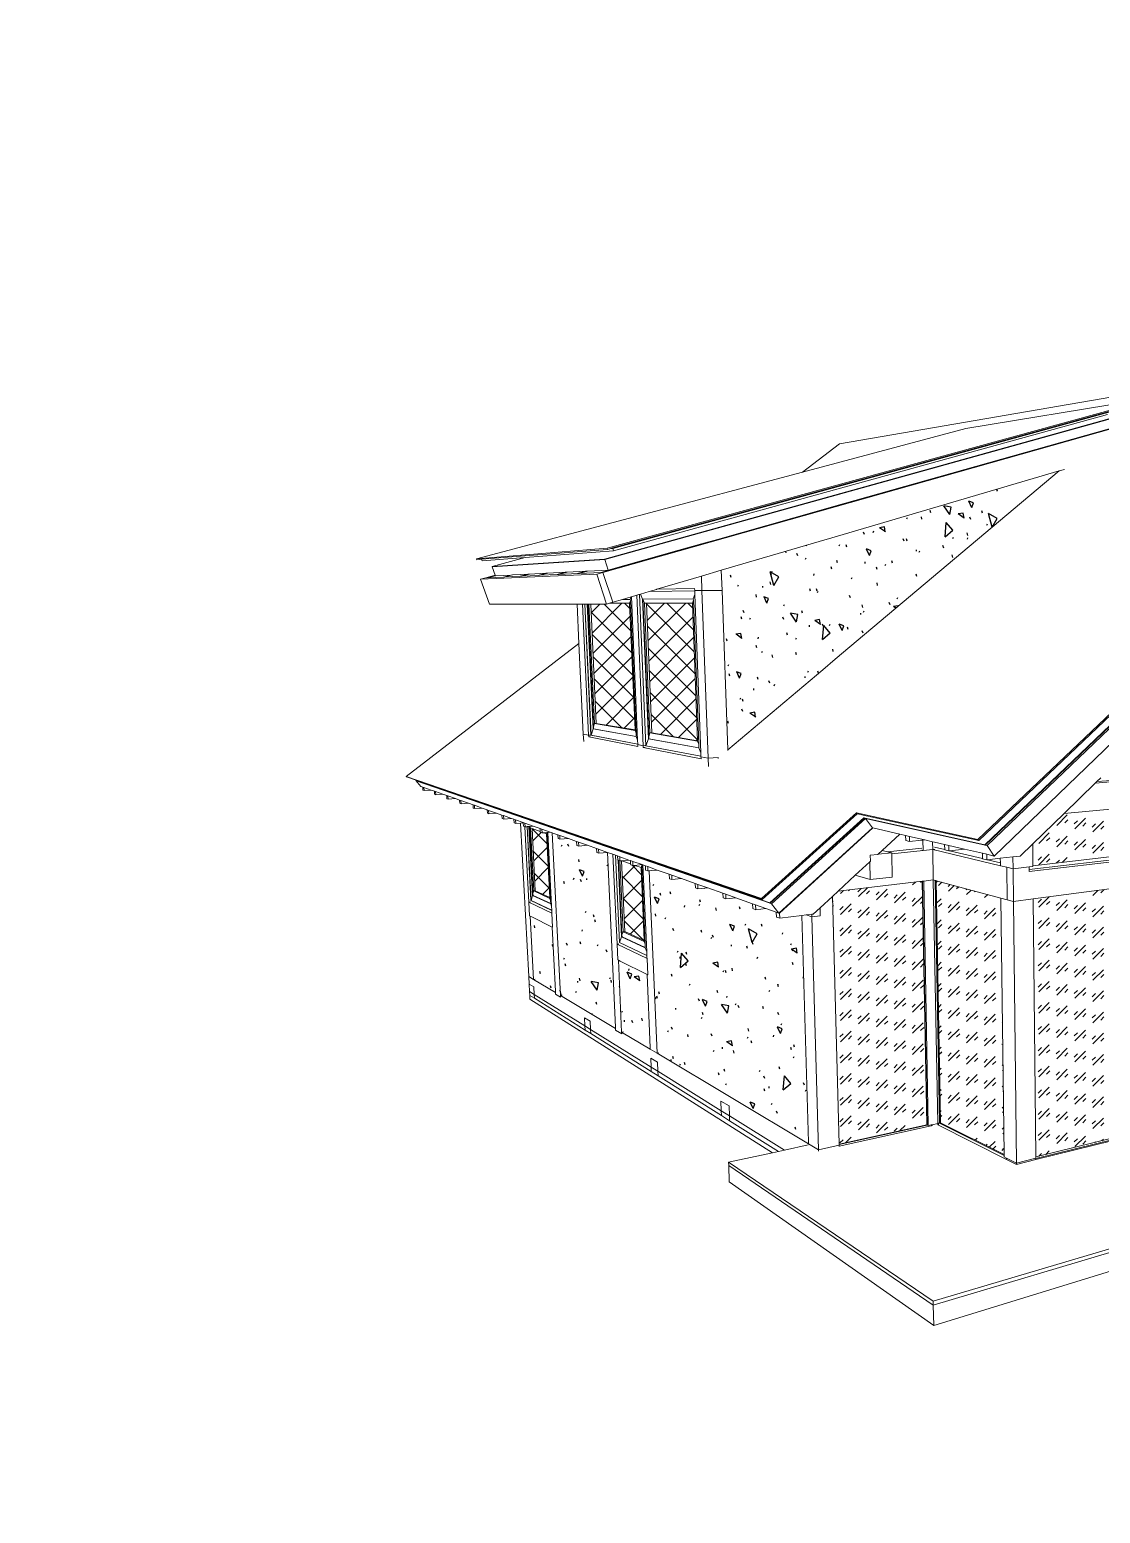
# Model space of a CAD drawing. Header units: millimetres. Extents: x 0 to 6720, y 0 to 297.
# Drawn here: x 0 to 214.3, y 0 to 297 of the extents above; entities that cross this region are included whole.
import ezdxf

# ---------------------------------------------------------------- set-up
doc = ezdxf.new("R2010")
doc.units = ezdxf.units.MM
doc.linetypes.add('K5LT32768', pattern=[0])
doc.layers.add('Системный слой', color=7, linetype='Continuous')

# ---------------------------------------------------------------- blocks, each defined once
blk = doc.blocks.new('U0')
at = {"layer": 'Системный слой', "color": 7, "linetype": 'K5LT32768', "lineweight": 18}
for p, q in [((162.06, 214.09), (297.57, 237.44)), ((297.57, 237.44), (189.8, 134.89)), ((189.94, 134.68), (294.09, 233.85)), ((296.14, 234.18), (191.17, 133.85)), ((191.24, 133.74), (296.14, 234.04)), ((296.58, 234.11), (191.61, 133.66)), ((193.04, 131.57), (294.69, 229.5)), ((115.55, 193.18), (226.4, 223.6)), ((116.68, 193.25), (226.06, 223.32)), ((225.89, 223.18), (116.71, 193.14)), ((226.4, 223.6), (187.39, 217.13)), ((115.07, 191.03), (219.62, 220.1)), ((219.45, 219.96), (115.11, 190.92)), ((215.69, 219.98), (116.85, 192.7)), ((114.74, 188.35), (216.9, 217.22)), ((187.39, 217.13), (154.69, 208.43)), ((160.41, 201.39), (216.05, 217.1)), ((216, 217.06), (160.41, 201.35)), ((154.69, 208.43), (162.06, 214.09)), ((154.69, 208.43), (89.45, 191.08)), ((206.02, 208.66), (160.57, 195.29)), ((161.2, 170.96), (206.02, 208.66)), ((207.12, 208.98), (206.02, 208.66)), ((137.64, 194.96), (157.85, 200.66)), ((157.85, 200.63), (137.64, 194.92)), ((160.41, 201.39), (157.85, 200.66)), ((160.41, 201.35), (157.85, 200.63)), ((157.85, 200.63), (157.85, 200.66)), ((160.41, 201.35), (160.41, 201.39)), ((89.45, 191.08), (115.55, 193.18)), ((115.62, 192.96), (115.55, 193.18)), ((116.1, 193.09), (115.62, 192.96)), ((116.68, 193.25), (116.1, 193.09)), ((116.71, 193.14), (116.1, 193.09)), ((116.71, 193.14), (116.68, 193.25)), ((116.85, 192.7), (116.71, 193.14)), ((134.45, 194.06), (129.95, 192.78)), ((134.45, 194.02), (129.95, 192.75)), ((134.45, 194.06), (137.64, 194.96)), ((137.64, 194.92), (134.45, 194.02)), ((134.45, 194.06), (134.45, 194.02)), ((137.64, 194.96), (137.64, 194.92)), ((158.02, 194.54), (138.43, 188.77)), ((160.57, 195.29), (158.02, 194.54)), ((89.45, 191.08), (89.51, 190.9)), ((90.46, 190.98), (89.51, 190.9)), ((115.62, 192.96), (90.46, 190.98)), ((90.46, 190.98), (90.56, 190.7)), ((99.2, 191.36), (90.56, 190.7)), ((99.2, 191.36), (92.54, 189.56)), ((92.54, 189.56), (115.07, 191.03)), ((115.11, 190.92), (92.57, 189.47)), ((116.85, 192.7), (99.2, 191.36)), ((129.95, 192.75), (114.29, 188.33)), ((115.11, 190.92), (115.07, 191.03)), ((115.8, 188.79), (115.11, 190.92)), ((129.95, 192.78), (115.8, 188.79)), ((90.25, 186.97), (113.49, 187.99)), ((91.33, 187.27), (90.25, 186.97)), ((93.17, 187.77), (91.33, 187.27)), ((91.65, 187.28), (91.33, 187.27)), ((91.65, 187.28), (93.19, 187.7)), ((94.8, 187.43), (91.65, 187.28)), ((92.54, 189.56), (92.57, 189.47)), ((92.57, 189.47), (93.17, 187.77)), ((93.17, 187.77), (93.19, 187.7)), ((93.19, 187.7), (93.2, 187.68)), ((96.28, 187.83), (93.2, 187.68)), ((94.8, 187.43), (96.28, 187.83)), ((95.13, 187.44), (94.8, 187.43)), ((96.61, 187.85), (95.13, 187.44)), ((98.19, 187.58), (95.13, 187.44)), ((96.28, 187.83), (96.61, 187.85)), ((99.7, 188), (96.61, 187.85)), ((98.19, 187.58), (99.7, 188)), ((98.54, 187.6), (98.19, 187.58)), ((100.05, 188.02), (98.54, 187.6)), ((101.78, 187.75), (98.54, 187.6)), ((99.7, 188), (100.05, 188.02)), ((103.32, 188.18), (100.05, 188.02)), ((101.78, 187.75), (103.32, 188.18)), ((102.15, 187.77), (101.78, 187.75)), ((103.7, 188.2), (102.15, 187.77)), ((105.58, 187.93), (102.15, 187.77)), ((103.32, 188.18), (103.7, 188.2)), ((107.16, 188.37), (103.7, 188.2)), ((105.58, 187.93), (107.16, 188.37)), ((105.98, 187.94), (105.58, 187.93)), ((107.56, 188.39), (105.98, 187.94)), ((109.62, 188.11), (105.98, 187.94)), ((107.16, 188.37), (107.56, 188.39)), ((111.24, 188.57), (107.56, 188.39)), ((109.62, 188.11), (111.24, 188.57)), ((110.04, 188.13), (109.62, 188.11)), ((111.66, 188.59), (110.04, 188.13)), ((114.29, 188.33), (110.04, 188.13)), ((111.66, 188.59), (111.24, 188.57)), ((115.8, 188.79), (111.66, 188.59)), ((114.74, 188.35), (113.49, 187.99)), ((113.49, 187.99), (115.45, 182.01)), ((114.74, 188.35), (114.29, 188.33)), ((116.69, 182.38), (114.74, 188.35)), ((134.45, 187.6), (125.49, 184.97)), ((138.43, 188.77), (134.45, 187.6)), ((134.45, 187.6), (134.56, 184.72)), ((138.57, 184.7), (138.43, 188.77)), ((90.25, 186.97), (92, 182)), ((124, 184.53), (122.23, 184.01)), ((124, 184.53), (133.1, 184.69)), ((124.01, 184.53), (124, 184.53)), ((125.45, 184.95), (124.01, 184.53)), ((133.1, 184.69), (124.01, 184.53)), ((125.49, 184.97), (125.45, 184.95)), ((133.08, 185.12), (125.49, 184.97)), ((133.08, 185.11), (133.08, 185.12)), ((133.1, 184.7), (133.08, 185.11)), ((134.56, 184.72), (133.1, 184.7)), ((133.1, 184.7), (133.1, 184.69)), ((133.1, 184.69), (133.13, 183.95)), ((133.1, 184.69), (133.1, 184.69)), ((138.57, 184.7), (134.56, 184.72)), ((134.56, 184.72), (135.81, 151.17)), ((139.7, 152.87), (138.57, 184.7)), ((109.57, 182.01), (92, 182)), ((109.94, 174.1), (109.57, 182.01)), ((110.62, 182.01), (109.57, 182.01)), ((111.86, 155.76), (110.62, 182.01)), ((110.98, 182.01), (110.62, 182.01)), ((111.1, 182.01), (110.98, 182.01)), ((111.1, 182.01), (112.33, 155.76)), ((111.13, 182.01), (111.1, 182.01)), ((112.37, 155.76), (111.13, 182.01)), ((111.6, 182.01), (111.13, 182.01)), ((111.6, 182.01), (112.77, 157.05)), ((111.69, 182.01), (111.6, 182.01)), ((112.84, 157.46), (111.69, 182.01)), ((111.93, 182.01), (111.69, 182.01)), ((113.04, 158.13), (111.93, 182.01)), ((112.29, 182.01), (111.93, 182.01)), ((113.4, 158.14), (112.29, 182.01)), ((115.45, 182.01), (112.29, 182.01)), ((115.45, 182.01), (116.02, 182.18)), ((116.02, 182.18), (116.69, 182.38)), ((116.02, 182.18), (120.06, 182.19)), ((116.02, 182.18), (120.06, 182.19)), ((116.02, 182.18), (116.02, 182.18)), ((118.63, 182.95), (116.69, 182.38)), ((120.36, 183.46), (118.63, 182.95)), ((118.63, 182.95), (120.21, 182.96)), ((120.21, 182.96), (118.63, 182.95)), ((118.63, 182.95), (118.63, 182.95)), ((120.22, 182.69), (120.06, 182.19)), ((120.06, 182.19), (120.06, 182.19)), ((120.06, 182.19), (121.16, 156.81)), ((120.21, 182.96), (120.36, 183.46)), ((120.22, 182.69), (120.21, 182.96)), ((120.21, 182.96), (120.21, 182.96)), ((121.36, 156.2), (120.22, 182.69)), ((120.43, 183.48), (120.36, 183.46)), ((121.51, 183.8), (120.43, 183.48)), ((121.67, 154.75), (120.43, 183.48)), ((121.89, 183.91), (121.51, 183.8)), ((122.8, 153.67), (121.51, 183.8)), ((122.03, 183.95), (121.89, 183.91)), ((122.06, 183.96), (122.03, 183.95)), ((122.03, 183.95), (123.31, 153.66)), ((122.23, 184.01), (122.06, 183.96)), ((123.35, 153.66), (122.06, 183.96)), ((122.65, 182.98), (122.23, 184.01)), ((132.82, 183.05), (122.65, 182.98)), ((122.65, 182.98), (123.83, 155.05)), ((122.74, 182.98), (122.65, 182.98)), ((122.74, 182.98), (132.82, 183.05)), ((123.9, 155.49), (122.74, 182.98)), ((122.74, 182.98), (123.05, 182.19)), ((123.05, 182.19), (124.35, 182.2)), ((123.05, 182.19), (123.44, 182.19)), ((124.15, 156.21), (123.05, 182.19)), ((123.44, 182.19), (124.35, 182.2)), ((124.52, 156.23), (123.44, 182.19)), ((124.35, 182.2), (132.63, 182.21)), ((124.35, 182.2), (132.63, 182.21)), ((124.35, 182.2), (124.35, 182.2)), ((132.83, 182.79), (132.63, 182.21)), ((132.63, 182.21), (132.63, 182.21)), ((132.63, 182.21), (133.68, 154.65)), ((132.82, 183.05), (133.13, 183.95)), ((132.82, 183.05), (132.82, 183.05)), ((132.83, 182.79), (132.82, 183.05)), ((133.92, 153.96), (132.83, 182.79)), ((133.13, 183.95), (134.32, 152.27)), ((75.32, 147.53), (109.94, 174.1)), ((110.81, 155.96), (109.94, 174.1)), ((158.72, 168.86), (161.2, 170.96)), ((139.7, 152.87), (158.72, 168.86)), ((112.84, 157.46), (113.04, 158.13)), ((112.86, 157.05), (112.84, 157.46)), ((113.04, 158.13), (113.4, 158.14)), ((121.17, 156.72), (113.04, 158.13)), ((113.4, 158.14), (121.16, 156.81)), ((110.81, 155.96), (111.86, 155.76)), ((110.81, 155.96), (110.88, 154.53)), ((111.86, 155.76), (112.22, 155.78)), ((111.88, 155.41), (111.86, 155.76)), ((112.23, 155.43), (111.88, 155.41)), ((111.88, 155.41), (121.73, 153.5)), ((112.37, 155.76), (112.33, 155.76)), ((112.33, 155.76), (121.71, 153.97)), ((112.77, 157.05), (112.37, 155.76)), ((112.37, 155.76), (121.71, 153.98)), ((112.77, 157.05), (121.39, 155.49)), ((112.86, 157.05), (112.77, 157.05)), ((112.86, 157.05), (121.39, 155.51)), ((121.16, 156.81), (121.17, 156.72)), ((121.36, 156.2), (121.17, 156.72)), ((121.39, 155.51), (121.36, 156.2)), ((121.39, 155.49), (121.39, 155.51)), ((121.39, 155.49), (121.67, 154.75)), ((121.71, 153.98), (121.67, 154.75)), ((123.83, 155.05), (123.35, 153.66)), ((123.83, 155.05), (133.95, 153.22)), ((123.92, 155.05), (123.83, 155.05)), ((123.9, 155.49), (124.15, 156.21)), ((123.92, 155.05), (123.9, 155.49)), ((123.92, 155.05), (133.95, 153.24)), ((124.15, 156.21), (124.52, 156.23)), ((133.68, 154.56), (124.15, 156.21)), ((124.52, 156.23), (133.68, 154.65)), ((133.68, 154.65), (133.68, 154.56)), ((133.92, 153.96), (133.68, 154.56)), ((121.71, 153.97), (121.71, 153.98)), ((121.71, 153.88), (121.71, 153.97)), ((121.71, 153.88), (122.8, 153.67)), ((121.71, 153.88), (121.72, 153.59)), ((121.72, 153.59), (121.73, 153.5)), ((123.17, 153.69), (122.8, 153.67)), ((122.8, 153.67), (122.82, 153.29)), ((123.19, 153.31), (122.82, 153.29)), ((122.82, 153.29), (134.37, 151.04)), ((123.35, 153.66), (123.31, 153.66)), ((123.31, 153.66), (134.35, 151.55)), ((123.35, 153.66), (134.35, 151.56)), ((133.95, 153.24), (133.92, 153.96)), ((133.95, 153.22), (133.95, 153.24)), ((133.95, 153.22), (134.32, 152.27)), ((134.32, 152.27), (134.35, 151.56)), ((134.35, 151.56), (134.35, 151.55)), ((134.35, 151.55), (134.36, 151.45)), ((139.71, 152.7), (139.7, 152.87)), ((135.81, 151.17), (134.36, 151.45)), ((134.37, 151.14), (134.36, 151.45)), ((134.37, 151.04), (134.37, 151.14)), ((137.79, 151.29), (135.81, 151.17)), ((135.81, 151.17), (135.87, 149.47)), ((137.79, 151.29), (137.79, 151.09)), ((75.43, 147.42), (75.32, 147.53)), ((146.45, 123.06), (75.32, 147.53)), ((75.43, 147.42), (77.36, 146.75)), ((77.26, 146.67), (77.36, 146.75)), ((78.29, 145.52), (77.26, 146.67)), ((77.36, 146.64), (77.26, 146.67)), ((77.31, 146.7), (77.37, 146.75)), ((77.36, 146.64), (77.31, 146.7)), ((148.15, 122.22), (77.31, 146.7)), ((77.36, 146.75), (77.37, 146.75)), ((77.36, 146.64), (148.22, 122.12)), ((77.37, 146.75), (146.6, 122.87)), ((213.27, 146.18), (207.03, 140.11)), ((207.03, 140.11), (267.01, 145.77)), ((213.27, 146.18), (218.64, 146.62)), ((213.57, 146.48), (213.27, 146.18)), ((214.36, 147.24), (213.57, 146.48)), ((217.46, 146.79), (213.57, 146.48)), ((78.29, 145.52), (78.67, 145.38)), ((78.67, 145.38), (78.9, 145.3)), ((78.7, 144.78), (78.67, 145.38)), ((78.93, 144.7), (78.7, 144.78)), ((78.9, 145.3), (78.93, 144.7)), ((78.9, 145.3), (80.34, 144.79)), ((80.34, 144.79), (78.93, 144.7)), ((80.34, 144.79), (81.01, 144.55)), ((81.01, 144.55), (81.25, 144.47)), ((81.05, 143.94), (81.01, 144.55)), ((81.29, 143.85), (81.05, 143.94)), ((81.25, 144.47), (81.29, 143.85)), ((81.25, 144.47), (82.72, 143.95)), ((82.72, 143.95), (81.29, 143.85)), ((82.72, 143.95), (83.46, 143.69)), ((83.46, 143.69), (83.72, 143.6)), ((83.5, 143.06), (83.46, 143.69)), ((83.75, 142.97), (83.5, 143.06)), ((83.72, 143.6), (83.75, 142.97)), ((83.72, 143.6), (85.22, 143.07)), ((85.22, 143.07), (83.75, 142.97)), ((85.22, 143.07), (86.03, 142.78)), ((86.03, 142.78), (86.3, 142.68)), ((86.07, 142.13), (86.03, 142.78)), ((86.3, 142.68), (86.34, 142.04)), ((86.3, 142.68), (87.83, 142.14)), ((86.34, 142.04), (86.07, 142.13)), ((87.83, 142.14), (86.34, 142.04)), ((87.83, 142.14), (88.73, 141.82)), ((88.73, 141.82), (89.01, 141.73)), ((88.77, 141.17), (88.73, 141.82)), ((89.04, 141.07), (88.77, 141.17)), ((89.01, 141.73), (89.04, 141.07)), ((89.01, 141.73), (90.56, 141.18)), ((90.56, 141.18), (89.04, 141.07)), ((90.56, 141.18), (91.56, 140.82)), ((91.56, 140.82), (91.85, 140.72)), ((91.6, 140.15), (91.56, 140.82)), ((91.89, 140.04), (91.6, 140.15)), ((91.85, 140.72), (91.89, 140.04)), ((91.85, 140.72), (93.44, 140.16)), ((93.44, 140.16), (91.89, 140.04)), ((93.44, 140.16), (94.53, 139.77)), ((94.57, 139.08), (94.53, 139.77)), ((94.53, 139.77), (94.84, 139.66)), ((94.84, 139.66), (94.88, 138.97)), ((94.84, 139.66), (96.46, 139.09)), ((165.49, 140.22), (146.45, 123.06)), ((146.6, 122.87), (165.63, 140.03)), ((165.49, 140.22), (165.63, 140.03)), ((189.8, 134.89), (165.49, 140.22)), ((165.63, 140.03), (189.94, 134.68)), ((207.03, 140.11), (200.76, 134.02)), ((94.88, 138.97), (94.57, 139.08)), ((96.46, 139.09), (94.88, 138.97)), ((96.46, 139.09), (96.92, 138.93)), ((96.96, 138.22), (96.92, 138.93)), ((96.92, 138.93), (97.24, 138.81)), ((97.28, 138.11), (96.96, 138.22)), ((97.24, 138.81), (97.28, 138.11)), ((97.24, 138.81), (98.8, 138.26)), ((98.25, 138.18), (97.28, 138.11)), ((98.8, 138.23), (98.25, 138.18)), ((99.89, 107.45), (98.25, 138.18)), ((98.8, 138.26), (98.8, 138.23)), ((98.8, 138.26), (99.13, 138.15)), ((98.8, 138.23), (98.84, 137.55)), ((98.84, 137.55), (99.12, 137.44)), ((99.12, 137.44), (99.17, 137.43)), ((99.92, 122.36), (99.12, 137.44)), ((99.17, 137.43), (99.13, 138.15)), ((99.13, 138.15), (100.79, 137.56)), ((99.17, 137.43), (99.44, 137.45)), ((99.44, 137.45), (99.54, 137.46)), ((99.54, 137.46), (100.32, 122.66)), ((99.54, 137.46), (99.57, 137.46)), ((99.57, 137.46), (99.93, 137.49)), ((100.35, 122.66), (99.57, 137.46)), ((99.93, 137.49), (100.01, 137.5)), ((99.93, 137.49), (100.66, 123.69)), ((100.72, 124.05), (100.01, 137.5)), ((100.01, 137.5), (100.12, 137.5)), ((100.12, 137.5), (100.79, 137.56)), ((100.12, 137.5), (100.22, 137.2)), ((100.88, 124.58), (100.22, 137.2)), ((100.22, 137.2), (100.55, 137.08)), ((101.2, 124.62), (100.55, 137.08)), ((100.55, 137.08), (102.19, 136.49)), ((100.79, 137.56), (102.16, 137.07)), ((102.16, 137.07), (102.19, 136.49)), ((102.16, 137.07), (102.51, 136.95)), ((102.55, 136.21), (102.51, 136.95)), ((102.51, 136.95), (104.2, 136.35)), ((166.95, 139.24), (148.15, 122.22)), ((148.22, 122.12), (167.02, 139.15)), ((167.31, 139.08), (148.5, 122.03)), ((149.97, 120.16), (168.67, 137.21)), ((150.08, 120.12), (168.78, 137.19)), ((166.95, 139.24), (167.02, 139.15)), ((191.17, 133.85), (166.95, 139.24)), ((167.02, 139.15), (167.31, 139.08)), ((167.31, 139.08), (168.67, 137.21)), ((191.24, 133.74), (167.31, 139.08)), ((168.67, 137.21), (168.78, 137.19)), ((168.78, 137.19), (174.14, 135.95)), ((200.8, 129.62), (265.17, 137.11)), ((102.19, 136.49), (102.2, 136.34)), ((102.2, 136.34), (102.55, 136.21)), ((102.55, 136.21), (102.89, 136.24)), ((102.89, 136.24), (103.53, 136.29)), ((102.89, 136.24), (103.45, 136.04)), ((103.53, 136.29), (103.45, 136.04)), ((103.45, 136.04), (104.1, 123.3)), ((103.53, 136.29), (103.55, 136.3)), ((103.55, 136.3), (103.68, 136.31)), ((104.25, 122.68), (103.55, 136.3)), ((103.68, 136.31), (104.2, 136.35)), ((103.68, 136.31), (104.43, 121.55)), ((104.2, 136.35), (104.59, 136.21)), ((106.25, 103.65), (104.59, 136.21)), ((104.59, 136.21), (104.93, 136.09)), ((104.93, 136.09), (105.71, 135.82)), ((105.71, 135.82), (105.75, 135.06)), ((105.71, 135.82), (106.08, 135.69)), ((105.75, 135.06), (106.12, 134.93)), ((106.12, 134.93), (106.08, 135.69)), ((106.08, 135.69), (107.81, 135.07)), ((106.12, 134.93), (107.81, 135.07)), ((107.81, 135.07), (109.47, 134.49)), ((109.47, 134.49), (109.86, 134.35)), ((109.47, 134.49), (109.51, 133.71)), ((109.51, 133.71), (109.89, 133.57)), ((109.89, 133.57), (109.86, 134.35)), ((109.86, 134.35), (111.62, 133.73)), ((109.89, 133.57), (111.62, 133.73)), ((111.62, 133.73), (113.45, 133.08)), ((174.14, 135.95), (170.62, 132.7)), ((174.14, 135.95), (175.32, 135.67)), ((175.32, 135.67), (176.08, 135.5)), ((175.32, 135.67), (175.34, 134.66)), ((175.34, 134.66), (176.1, 134.48)), ((176.1, 134.48), (176.08, 135.5)), ((176.08, 135.5), (179.16, 134.79)), ((176.1, 134.48), (178.56, 134.73)), ((178.56, 134.73), (178.77, 134.75)), ((178.77, 134.75), (179.16, 134.79)), ((178.77, 134.75), (178.81, 132.66)), ((179.16, 134.79), (180.72, 134.43)), ((180.75, 132.86), (180.72, 134.43)), ((180.72, 134.43), (181.11, 134.34)), ((181.11, 134.34), (183.13, 133.87)), ((183.13, 133.87), (183.94, 133.68)), ((183.13, 133.87), (183.15, 132.86)), ((183.96, 132.62), (183.94, 133.68)), ((183.94, 133.68), (187.08, 132.95)), ((189.8, 134.89), (189.94, 134.68)), ((191.17, 133.85), (191.24, 133.74)), ((191.61, 133.66), (191.24, 133.74)), ((191.61, 133.66), (193.04, 131.57)), ((200.76, 134.02), (198.24, 131.56)), ((265.16, 136.54), (200.02, 128.87)), ((200.02, 128.46), (267.84, 136.51)), ((200.76, 134.02), (200.8, 129.62)), ((113.45, 133.08), (113.86, 132.93)), ((113.45, 133.08), (113.49, 132.28)), ((113.49, 132.28), (113.9, 132.13)), ((113.9, 132.13), (113.86, 132.93)), ((113.86, 132.93), (115.66, 132.3)), ((113.9, 132.13), (115.62, 132.29)), ((115.62, 132.29), (115.66, 132.3)), ((115.62, 132.29), (117.24, 97.34)), ((115.66, 132.3), (116.73, 131.92)), ((117.55, 113.93), (116.73, 131.92)), ((116.73, 131.92), (117.1, 131.79)), ((117.1, 131.79), (117.22, 131.75)), ((117.22, 131.75), (118.02, 114.26)), ((117.22, 131.75), (117.26, 131.73)), ((118.05, 114.27), (117.26, 131.73)), ((117.26, 131.73), (117.67, 131.59)), ((117.67, 131.59), (118.11, 131.43)), ((117.67, 131.59), (117.71, 130.76)), ((117.71, 130.76), (117.78, 130.74)), ((117.78, 130.74), (118.48, 115.41)), ((117.78, 130.74), (117.87, 130.7)), ((118.55, 115.82), (117.87, 130.7)), ((117.87, 130.7), (118.12, 130.61)), ((118.14, 130.61), (118.11, 131.43)), ((118.11, 131.43), (119.95, 130.78)), ((118.51, 130.64), (119.95, 130.78)), ((119.95, 130.78), (120.25, 130.67)), ((169.74, 131.88), (168.24, 131.73)), ((168.24, 131.73), (168.27, 130.53)), ((169.79, 131.93), (169.74, 131.88)), ((170.62, 132.7), (169.79, 131.93)), ((169.79, 131.93), (172.53, 132.22)), ((170.62, 132.7), (171.66, 132.44)), ((178.59, 133.15), (171.66, 132.44)), ((171.66, 132.44), (172.53, 132.22)), ((172.53, 132.22), (172.53, 132.08)), ((172.53, 132.08), (172.54, 132.01)), ((172.54, 132.01), (178.81, 132.66)), ((172.54, 132.01), (172.64, 127.38)), ((178.59, 132.72), (178.81, 132.66)), ((178.81, 132.66), (180.75, 132.86)), ((180.75, 132.86), (181.13, 132.9)), ((180.86, 126.79), (180.75, 132.86)), ((194.29, 129.63), (180.75, 132.86)), ((183.15, 132.86), (181.12, 133.34)), ((183.15, 132.86), (183.15, 132.81)), ((183.15, 132.81), (183.96, 132.62)), ((183.96, 132.62), (184.1, 132.64)), ((184.1, 132.64), (187.08, 132.95)), ((190.71, 131.08), (184.1, 132.64)), ((187.08, 132.95), (190.69, 132.12)), ((190.69, 132.12), (191.57, 131.92)), ((190.69, 132.12), (190.71, 131.08)), ((190.71, 131.08), (190.71, 131.03)), ((190.71, 131.03), (191.58, 130.82)), ((191.58, 130.82), (191.57, 131.92)), ((191.57, 131.92), (193.04, 131.57)), ((191.58, 130.82), (191.72, 130.84)), ((191.72, 130.84), (194.27, 131.12)), ((194.28, 130.23), (191.72, 130.84)), ((194.27, 131.12), (196.8, 131.4)), ((194.27, 131.12), (194.28, 130.23)), ((196.8, 131.4), (198.24, 131.56)), ((196.83, 129.02), (196.8, 131.4)), ((118.77, 116.41), (118.12, 130.61)), ((118.12, 130.61), (118.14, 130.61)), ((118.14, 130.61), (118.48, 130.64)), ((119.12, 116.46), (118.48, 130.64)), ((118.48, 130.64), (118.51, 130.64)), ((118.51, 130.64), (120.28, 130.01)), ((120.25, 130.67), (120.71, 130.51)), ((120.28, 130.01), (120.25, 130.67)), ((120.29, 129.83), (120.28, 130.01)), ((120.74, 129.67), (120.29, 129.83)), ((120.71, 130.51), (120.74, 129.67)), ((120.71, 130.51), (122.57, 129.85)), ((121.12, 129.71), (120.74, 129.67)), ((122.5, 129.85), (121.12, 129.71)), ((121.12, 129.71), (122.36, 129.27)), ((122.51, 129.68), (122.36, 129.27)), ((122.36, 129.27), (122.99, 114.69)), ((122.57, 129.85), (122.5, 129.85)), ((122.51, 129.68), (122.5, 129.85)), ((123.19, 113.93), (122.51, 129.68)), ((122.57, 129.85), (122.75, 129.79)), ((123.5, 112.42), (122.75, 129.79)), ((122.75, 129.79), (123.25, 129.61)), ((123.25, 129.61), (123.72, 129.45)), ((123.28, 128.76), (123.25, 129.61)), ((123.75, 128.59), (123.28, 128.76)), ((123.72, 129.45), (123.75, 128.59)), ((123.72, 129.45), (125.61, 128.78)), ((124.01, 128.61), (123.75, 128.59)), ((124.38, 128.65), (124.01, 128.61)), ((125.56, 92.09), (124.01, 128.61)), ((125.61, 128.78), (124.38, 128.65)), ((125.61, 128.78), (128.02, 127.93)), ((128.02, 127.93), (128.52, 127.75)), ((128.05, 127.04), (128.02, 127.93)), ((128.52, 127.75), (128.55, 126.86)), ((128.52, 127.75), (130.45, 127.06)), ((165.24, 127.73), (161.79, 124.55)), ((168.16, 130.42), (165.24, 127.73)), ((168.24, 126.88), (165.24, 127.73)), ((168.27, 130.53), (168.16, 130.42)), ((168.16, 130.42), (168.24, 126.88)), ((194.28, 130.23), (194.29, 129.77)), ((194.29, 129.77), (194.29, 129.63)), ((194.29, 129.63), (195.55, 129.33)), ((195.55, 129.33), (195.63, 122.82)), ((195.55, 129.33), (196.83, 129.02)), ((196.83, 129.02), (200.01, 129.39)), ((196.83, 129.02), (196.9, 122.48)), ((200.8, 129.49), (200.01, 129.39)), ((200.01, 129.39), (200.02, 128.87)), ((200.02, 128.87), (200.02, 128.46)), ((200.8, 129.62), (200.8, 129.49)), ((128.55, 126.86), (128.05, 127.04)), ((130.45, 127.06), (128.55, 126.86)), ((130.45, 127.06), (133.19, 126.1)), ((133.19, 126.1), (133.73, 125.91)), ((133.23, 125.18), (133.19, 126.1)), ((133.76, 124.99), (133.23, 125.18)), ((133.73, 125.91), (133.76, 124.99)), ((133.73, 125.91), (135.71, 125.21)), ((135.71, 125.21), (133.76, 124.99)), ((135.71, 125.21), (138.73, 124.14)), ((178.6, 126.52), (161.79, 124.55)), ((172.64, 127.38), (168.24, 126.88)), ((178.65, 126.53), (178.6, 126.52)), ((179.54, 77.79), (178.6, 126.52)), ((178.71, 126.54), (178.65, 126.53)), ((178.65, 126.53), (179.58, 77.77)), ((178.93, 126.56), (178.71, 126.54)), ((179.65, 77.73), (178.71, 126.54)), ((180.86, 126.79), (178.93, 126.56)), ((178.93, 126.56), (179.86, 77.62)), ((181.75, 78.04), (180.86, 126.79)), ((180.86, 126.79), (181.24, 126.68)), ((182.12, 78.12), (181.24, 126.68)), ((181.24, 126.68), (181.36, 126.65)), ((182.24, 78.15), (181.36, 126.65)), ((181.36, 126.65), (181.44, 126.63)), ((182.31, 78.17), (181.44, 126.63)), ((181.44, 126.63), (194.37, 123.16)), ((234.58, 127.42), (200.87, 123)), ((99.92, 122.36), (100.24, 122.4)), ((99.92, 122.36), (104.5, 120.17)), ((99.92, 122.36), (100.07, 119.6)), ((100.35, 122.66), (100.32, 122.66)), ((100.32, 122.66), (104.48, 120.69)), ((100.66, 123.69), (100.35, 122.66)), ((100.35, 122.66), (104.48, 120.71)), ((100.74, 123.7), (100.66, 123.69)), ((100.66, 123.69), (104.29, 122)), ((100.72, 124.05), (100.88, 124.58)), ((100.74, 123.7), (100.72, 124.05)), ((100.74, 123.7), (104.28, 122.05)), ((100.88, 124.58), (101.2, 124.62)), ((104.11, 123.11), (100.88, 124.58)), ((101.2, 124.62), (104.1, 123.3)), ((104.1, 123.3), (104.11, 123.11)), ((104.25, 122.68), (104.11, 123.11)), ((104.28, 122.05), (104.25, 122.68)), ((104.29, 122), (104.28, 122.05)), ((104.29, 122), (104.43, 121.55)), ((138.73, 124.14), (139.31, 123.93)), ((138.73, 124.14), (138.77, 123.19)), ((138.77, 123.19), (139.34, 122.99)), ((139.34, 122.99), (139.31, 123.93)), ((139.31, 123.93), (141.33, 123.22)), ((139.34, 122.99), (141.33, 123.22)), ((141.33, 123.22), (144.67, 122.03)), ((144.67, 122.03), (145.29, 121.81)), ((144.71, 121.06), (144.67, 122.03)), ((145.29, 121.81), (145.33, 120.84)), ((145.29, 121.81), (147.37, 121.08)), ((146.45, 123.06), (146.6, 122.87)), ((148.15, 122.22), (148.22, 122.12)), ((148.5, 122.03), (148.22, 122.12)), ((148.5, 122.03), (149.97, 120.16)), ((160.66, 123.5), (158.19, 121.23)), ((161.79, 124.55), (160.66, 123.5)), ((160.66, 123.5), (161.99, 73.91)), ((195.63, 122.82), (194.37, 123.16)), ((194.37, 123.16), (195.01, 71.8)), ((196.9, 122.48), (195.63, 122.82)), ((196.9, 122.48), (200.87, 123)), ((197.5, 70.11), (196.9, 122.48)), ((200.87, 123), (201.37, 71.35)), ((100.16, 119.55), (100.07, 119.6)), ((100.83, 106.89), (100.16, 119.55)), ((100.16, 119.55), (100.49, 119.39)), ((100.49, 119.39), (104.55, 117.36)), ((104.43, 121.55), (104.48, 120.71)), ((104.48, 120.71), (104.48, 120.69)), ((104.48, 120.69), (104.49, 120.37)), ((104.49, 120.37), (104.5, 120.17)), ((104.65, 117.31), (104.5, 120.17)), ((145.33, 120.84), (144.71, 121.06)), ((147.37, 121.08), (145.33, 120.84)), ((147.37, 121.08), (149.42, 120.35)), ((149.46, 119.35), (149.42, 120.35)), ((149.42, 120.35), (149.97, 120.16)), ((150.11, 119.12), (149.46, 119.35)), ((149.97, 120.16), (150.08, 120.12)), ((150.08, 120.12), (150.11, 119.12)), ((154.54, 119.67), (150.11, 119.12)), ((155.39, 119.78), (154.54, 119.67)), ((154.54, 119.67), (155.89, 74.29)), ((156.53, 119.92), (155.39, 119.78)), ((156.55, 119.38), (155.39, 119.78)), ((156.82, 119.96), (156.53, 119.92)), ((156.55, 119.38), (156.53, 119.92)), ((158.24, 119.59), (156.55, 119.38)), ((157.89, 72.76), (156.55, 119.38)), ((158.19, 121.23), (156.82, 119.96)), ((158.19, 121.23), (158.24, 119.59)), ((104.65, 117.31), (104.55, 117.36)), ((104.55, 117.36), (105.21, 104.51)), ((118.55, 115.82), (118.77, 116.41)), ((118.77, 116.41), (119.12, 116.46)), ((123, 114.48), (118.77, 116.41)), ((119.12, 116.46), (122.99, 114.69)), ((117.55, 113.93), (117.91, 113.97)), ((117.55, 113.93), (123.56, 111.06)), ((117.55, 113.93), (117.7, 110.79)), ((118.05, 114.27), (118.02, 114.26)), ((118.02, 114.26), (123.53, 111.65)), ((118.48, 115.41), (118.05, 114.27)), ((118.05, 114.27), (123.53, 111.67)), ((118.56, 115.42), (118.48, 115.41)), ((118.48, 115.41), (123.22, 113.2)), ((118.56, 115.42), (118.55, 115.82)), ((118.56, 115.42), (123.22, 113.26)), ((122.99, 114.69), (123, 114.48)), ((123.19, 113.93), (123, 114.48)), ((123.22, 113.26), (123.19, 113.93)), ((123.22, 113.2), (123.22, 113.26)), ((123.22, 113.2), (123.5, 112.42)), ((117.82, 110.72), (117.7, 110.79)), ((118.48, 96.33), (117.82, 110.72)), ((117.82, 110.72), (118.19, 110.54)), ((118.19, 110.54), (123.56, 107.85)), ((123.53, 111.67), (123.5, 112.42)), ((123.53, 111.65), (123.53, 111.67)), ((123.55, 111.29), (123.53, 111.65)), ((123.56, 111.06), (123.55, 111.29)), ((123.7, 107.79), (123.56, 111.06)), ((99.89, 107.45), (100.83, 106.89)), ((99.89, 107.45), (99.97, 105.94)), ((100.83, 106.89), (101.15, 106.93)), ((123.56, 107.85), (123.7, 107.79)), ((124.2, 93.19), (123.56, 107.85)), ((100.92, 105.37), (99.97, 105.94)), ((99.97, 105.94), (100.05, 104.44)), ((100.05, 104.44), (100.09, 103.69)), ((101, 103.85), (100.05, 104.44)), ((100.83, 106.89), (105.22, 104.26)), ((100.92, 105.37), (101, 103.85)), ((105.21, 104.51), (105.22, 104.26)), ((105.23, 103.95), (105.22, 104.26)), ((100.13, 102.94), (100.09, 103.69)), ((100.09, 103.69), (101.04, 103.1)), ((100.13, 102.94), (148.69, 72.19)), ((101.04, 103.1), (101, 103.85)), ((111.13, 97.56), (101, 103.85)), ((101.04, 103.1), (111.17, 96.74)), ((105.23, 103.95), (106.26, 103.33)), ((106.25, 103.65), (106.57, 103.7)), ((106.25, 103.65), (117.25, 97.07)), ((106.25, 103.65), (106.26, 103.33)), ((112.17, 98.5), (111.05, 99.19)), ((111.05, 99.19), (111.13, 97.56)), ((112.25, 96.86), (112.17, 98.5)), ((180.85, 42.46), (368.9, 98.3)), ((111.13, 97.56), (111.17, 96.74)), ((112.25, 96.86), (111.13, 97.56)), ((111.17, 96.74), (112.29, 96.04)), ((112.25, 96.86), (112.29, 96.04)), ((124.37, 89.33), (112.25, 96.86)), ((112.29, 96.04), (124.4, 88.44)), ((117.24, 97.34), (117.25, 97.07)), ((117.25, 97.07), (117.27, 96.72)), ((117.27, 96.72), (118.49, 95.99)), ((118.48, 96.33), (118.83, 96.39)), ((118.49, 95.99), (118.48, 96.33)), ((118.48, 96.33), (124.21, 92.9)), ((368.88, 97.83), (180.86, 41.7)), ((368.72, 95.31), (180.94, 37.61)), ((124.21, 92.9), (124.2, 93.19)), ((124.21, 92.9), (125.56, 92.09)), ((125.93, 92.16), (125.56, 92.09)), ((125.56, 92.09), (155.9, 73.95)), ((125.64, 90.29), (124.29, 91.11)), ((124.29, 91.11), (124.37, 89.33)), ((124.37, 89.33), (124.4, 88.44)), ((124.37, 89.33), (125.72, 88.49)), ((125.72, 88.49), (125.64, 90.29)), ((124.4, 88.44), (125.76, 87.59)), ((125.76, 87.59), (125.72, 88.49)), ((138.43, 80.58), (125.72, 88.49)), ((125.76, 87.59), (138.47, 79.61)), ((138.36, 82.53), (138.43, 80.58)), ((139.98, 81.54), (138.36, 82.53)), ((138.43, 80.58), (138.47, 79.61)), ((140.05, 79.58), (138.43, 80.58)), ((140.05, 79.58), (139.98, 81.54)), ((138.47, 79.61), (140.09, 78.6)), ((140.05, 79.58), (140.09, 78.6)), ((151.09, 72.72), (140.05, 79.58)), ((140.09, 78.6), (149.88, 72.45)), ((161.99, 73.91), (179.54, 77.79)), ((162, 73.83), (179.65, 77.73)), ((180.41, 77.57), (162.01, 73.49)), ((179.58, 77.77), (179.54, 77.79)), ((179.65, 77.73), (179.58, 77.77)), ((179.65, 77.73), (179.86, 77.62)), ((179.86, 77.62), (180.41, 77.74)), ((180.41, 77.74), (180.62, 77.79)), ((180.52, 77.6), (180.41, 77.57)), ((181.75, 78.04), (180.62, 77.79)), ((180.62, 77.54), (180.62, 77.79)), ((181.75, 78.04), (181.91, 78.08)), ((181.75, 77.79), (181.75, 78.04)), ((181.92, 77.71), (181.75, 77.79)), ((181.91, 78.08), (182.12, 78.12)), ((181.92, 77.71), (181.91, 78.08)), ((195.51, 70.85), (181.92, 77.71)), ((182.24, 78.15), (182.12, 78.12)), ((182.12, 78.12), (195.01, 71.65)), ((182.31, 78.17), (182.24, 78.15)), ((182.31, 78.17), (195.01, 71.8)), ((201.37, 71.35), (234.22, 79.44)), ((234.22, 79.12), (201.37, 71.01)), ((234.51, 79), (201.37, 70.8)), ((155.89, 74.29), (155.9, 73.95)), ((148.69, 72.19), (139.89, 70.27)), ((149.88, 72.45), (148.69, 72.19)), ((151.09, 72.72), (149.88, 72.45)), ((155.81, 73.75), (151.09, 72.72)), ((155.9, 73.95), (157.89, 72.76)), ((162, 73.67), (157.89, 72.76)), ((157.9, 72.49), (157.89, 72.76)), ((161.99, 73.91), (162, 73.83)), ((162, 73.83), (162, 73.67)), ((162, 73.67), (162.01, 73.49)), ((162.01, 73.49), (162.01, 73.41)), ((195.01, 71.8), (195.01, 71.65)), ((195.01, 71.65), (195.01, 71.36)), ((195.01, 71.36), (195.51, 71.12)), ((201.37, 71.35), (201.37, 71.07)), ((139.89, 70.27), (180.85, 42.46)), ((139.91, 69.65), (139.89, 70.27)), ((180.86, 41.7), (139.91, 69.65)), ((140.03, 66.33), (139.91, 69.65)), ((195.51, 70.85), (195.51, 71.12)), ((195.51, 71.12), (197.5, 70.11)), ((195.51, 70.85), (197.5, 69.85)), ((197.5, 70.11), (201.37, 71.07)), ((197.5, 69.85), (201.37, 70.8)), ((197.5, 70.11), (197.5, 69.85)), ((201.37, 71.01), (201.37, 71.07)), ((201.37, 70.8), (201.37, 71.01)), ((180.94, 37.61), (140.03, 66.33)), ((180.86, 41.7), (180.85, 42.46)), ((180.94, 37.61), (180.86, 41.7))]:
    blk.add_line(p, q, dxfattribs=at)

msp = doc.modelspace()

# ---------------------------------------------------------------- hatches: boundary and pattern name
at = {"layer": 'Системный слой'}
h = msp.add_hatch(dxfattribs=at)
h.set_pattern_fill('', angle=40, style=0, pattern_type=0)
h.set_pattern_definition([(40, (7.66, 6.428), (-20.5692, 24.5134), [2, -30]), (130, (9.193, 7.713), (-24.5134, -20.5692), [2, -30]), (85, (7.66, 6.428), (-20.5688, 24.513), [2.828, -42.426]), (60, (9.193, 7.713), (-27.7128, 16), [2, -30]), (150, (10.192, 9.445), (-16, -27.7128), [2, -30]), (105, (9.193, 7.713), (-27.7123, 15.9997), [2.828, -42.426]), (80, (16.853, 14.141), (-26.0974, 4.6017), [1.5, -25]), (170, (17.114, 15.618), (-4.6017, -26.0974), [1.5, -25]), (125, (16.853, 14.141), (-26.097, 4.6016), [2.121, -35.355]), (100, (-18.796, -15.771), (-15.7569, -2.7784), [1, -15]), (190, (-18.97, -14.787), (2.7784, -15.7569), [1, -15]), (145, (-18.796, -15.771), (-15.75733, -2.77844), [1.414, -21.213]), (70, (1.233, 14.088), (-15.0351, 5.4723), [1, -15]), (160, (1.575, 15.028), (-5.4723, -15.0351), [1, -15]), (115, (1.233, 14.088), (-15.03547, 5.47246), [1.414, -21.213]), (85, (0, 0), (-9.35186, 7.84492), [0.3, -10]), (65, (0, 0), (-2.41845, 6.64463), [0.3, -10]), (105, (0, 0), (-6.193075, 7.658056), [0.5, -12]), (110, (0, 0), (-7.94593, 1.36463), [0.5, -7])])
h.paths.add_polyline_path([(124.0053, 128.61466), (125.5631, 92.09356), (155.89948, 73.94762), (155.88937, 74.28858), (154.54339, 119.67247), (150.10863, 119.1159), (149.45538, 119.35072), (149.42343, 120.35363), (147.36506, 121.08179), (145.32555, 120.8352), (144.70751, 121.05735), (144.67444, 122.03362), (141.33239, 123.2159), (139.34107, 122.98633), (138.76573, 123.19314), (138.73141, 124.13599), (135.70862, 125.20534), (133.76382, 124.9911), (133.22689, 125.1841), (133.19157, 126.09576), (130.45356, 127.06436), (128.55353, 126.86396), (128.0513, 127.04449), (128.01517, 127.92695), (125.61151, 128.77727), (124.37527, 128.65211)])
h.paths.add_polyline_path([(124.19892, 93.18567), (123.56483, 107.85366), (118.1854, 110.54261), (117.8217, 110.72441), (118.47891, 96.33103), (124.21118, 92.90223)])
h.paths.add_polyline_path([(104.59125, 136.21333), (106.24636, 103.64802), (117.25101, 97.06551), (117.23851, 97.33618), (115.6242, 132.29286), (113.89634, 132.13255), (113.48551, 132.28023), (113.44783, 133.08025), (111.62377, 133.72553), (109.89482, 133.57091), (109.50735, 133.71019), (109.46943, 134.48764), (107.81033, 135.07456), (106.11803, 134.92849), (105.75199, 135.06007), (105.71391, 135.81617), (104.93249, 136.09262)])
h.paths.add_polyline_path([(100.16209, 119.55171), (100.83467, 106.88507), (105.21869, 104.26274), (105.20595, 104.51122), (104.54738, 117.35969), (100.49252, 119.38655)])
h.paths.add_polyline_path([(158.0169, 194.53556), (138.42554, 188.77143), (138.57016, 184.70209), (139.70175, 152.86755), (158.71721, 168.8648), (161.20457, 170.95736), (206.01867, 208.65854), (160.56698, 195.28584)])
h = msp.add_hatch(dxfattribs=at)
h.set_pattern_fill('', angle=45, style=0, pattern_type=0)
h.set_pattern_definition([(45, (0, 0), (4e-16, 4.24264), [3, -2.1]), (45, (1.591, 0.5303), (4e-16, 4.24264), [0.9, -4.2]), (45, (-0.106, 0.9546), (4e-16, 4.24264), [0.9, -4.2])])
h.paths.add_polyline_path([(297.18105, 135.6211), (295.88528, 94.61593), (315.7576, 99.50805), (316.59448, 99.71407), (316.59861, 99.81597), (318.16136, 138.37008)])
h.paths.add_polyline_path([(293.05322, 94.16769), (294.30083, 135.24372), (270.01299, 132.06137), (269.13231, 88.02996), (292.69883, 93.8315), (292.95621, 93.89486), (293.04561, 93.91687)])
h.paths.add_polyline_path([(238.31893, 127.90861), (238.01347, 80.36922), (265.67011, 87.17765), (265.92205, 87.23967), (265.92322, 87.23996), (265.92619, 87.39923), (266.74923, 131.63373)])
h.paths.add_polyline_path([(234.34714, 79.46665), (234.5783, 127.41849), (200.86515, 123.00116), (201.36513, 71.34723), (234.22429, 79.4364)])
h.paths.add_polyline_path([(200.80107, 129.62126), (265.16659, 137.10613), (265.28048, 137.11937), (266.1399, 137.21931), (266.31151, 137.23927), (266.42553, 137.25253), (266.71073, 137.28569), (266.85471, 137.30244), (266.85613, 137.37913), (267.01218, 145.76607), (207.02526, 140.11139), (200.75854, 134.01584)])
h.paths.add_polyline_path([(234.68181, 148.88986), (234.76959, 167.09788), (219.79139, 152.5288), (223.64297, 152.06566), (223.64248, 148.01307), (233.8807, 148.82623), (234.55532, 148.87981)])
h.paths.add_polyline_path([(267.1202, 151.57122), (268.0107, 199.43103), (238.59473, 170.81854), (238.45573, 149.1896), (266.85883, 151.44548), (267.11824, 151.46608)])
h.paths.add_polyline_path([(294.86048, 153.66948), (295.98813, 190.79635), (295.98983, 190.85218), (295.99702, 191.08902), (295.94264, 191.15326), (279.48491, 210.59183), (271.42704, 202.75406), (270.40639, 151.72724), (294.01242, 153.60212), (294.25962, 153.62176)])
h.paths.add_polyline_path([(319.09052, 163.81278), (298.82826, 187.74498), (297.75871, 153.89967), (318.43715, 155.54203), (318.85877, 155.57552), (318.86013, 155.60896), (318.97997, 158.56551), (319.11426, 161.87868), (319.18799, 163.69765), (319.16737, 163.722), (319.16251, 163.72774)])
h.paths.add_polyline_path([(318.65849, 150.63451), (270.2933, 146.07536), (270.12547, 137.68278), (317.94082, 143.24308), (318.36087, 143.29193), (318.36482, 143.38938)])
h.paths.add_polyline_path([(195.0095, 71.79881), (194.36878, 123.16159), (181.43729, 126.6314), (182.31027, 78.16644)])
h.paths.add_polyline_path([(160.65708, 123.50099), (161.99496, 73.90983), (179.5415, 77.78923), (178.60433, 126.52229), (161.79221, 124.54882)])
h = msp.add_hatch(dxfattribs=at)
h.set_pattern_fill('', angle=45, style=0, pattern_type=0)
h.set_pattern_definition([(45, (0, 0), (-2.12132, 2.12132), []), (135, (0, 0), (-2.12132, -2.12132), [])])
h.paths.add_polyline_path([(121.16358, 156.80701), (120.06334, 182.18727), (116.0213, 182.17971), (115.45215, 182.01226), (112.28539, 182.01009), (113.39795, 158.14471)])
h.paths.add_polyline_path([(123.43561, 182.19358), (124.52448, 156.22807), (133.67889, 154.65114), (132.62952, 182.21078), (124.34667, 182.19529)])
h.paths.add_polyline_path([(100.5487, 137.07855), (101.20342, 124.61603), (104.10337, 123.2952), (103.44938, 136.03932), (102.88831, 136.24033), (102.54756, 136.21191), (102.20121, 136.33641), (102.19328, 136.48934)])
h.paths.add_polyline_path([(118.48262, 130.63869), (119.12069, 116.45532), (122.98922, 114.69334), (122.35753, 129.2651), (121.11964, 129.7086), (120.74309, 129.67147), (120.2907, 129.83408), (120.28299, 130.00835), (118.5149, 130.6418)])

# ---------------------------------------------------------------- block references
msp.add_blockref('U0', (0, 0), dxfattribs=at)

doc.saveas('drawing.dxf')
